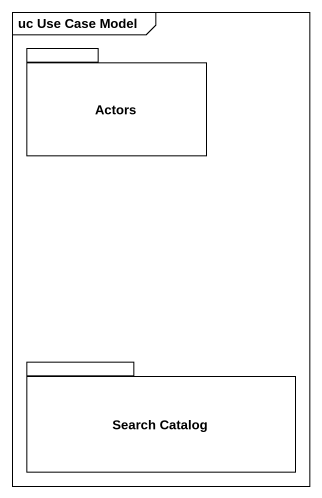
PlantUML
@startuml
mainframe uc Use Case Model
package Actors {
}
package "Search Catalog" as Search_Catalog {
}
@enduml
